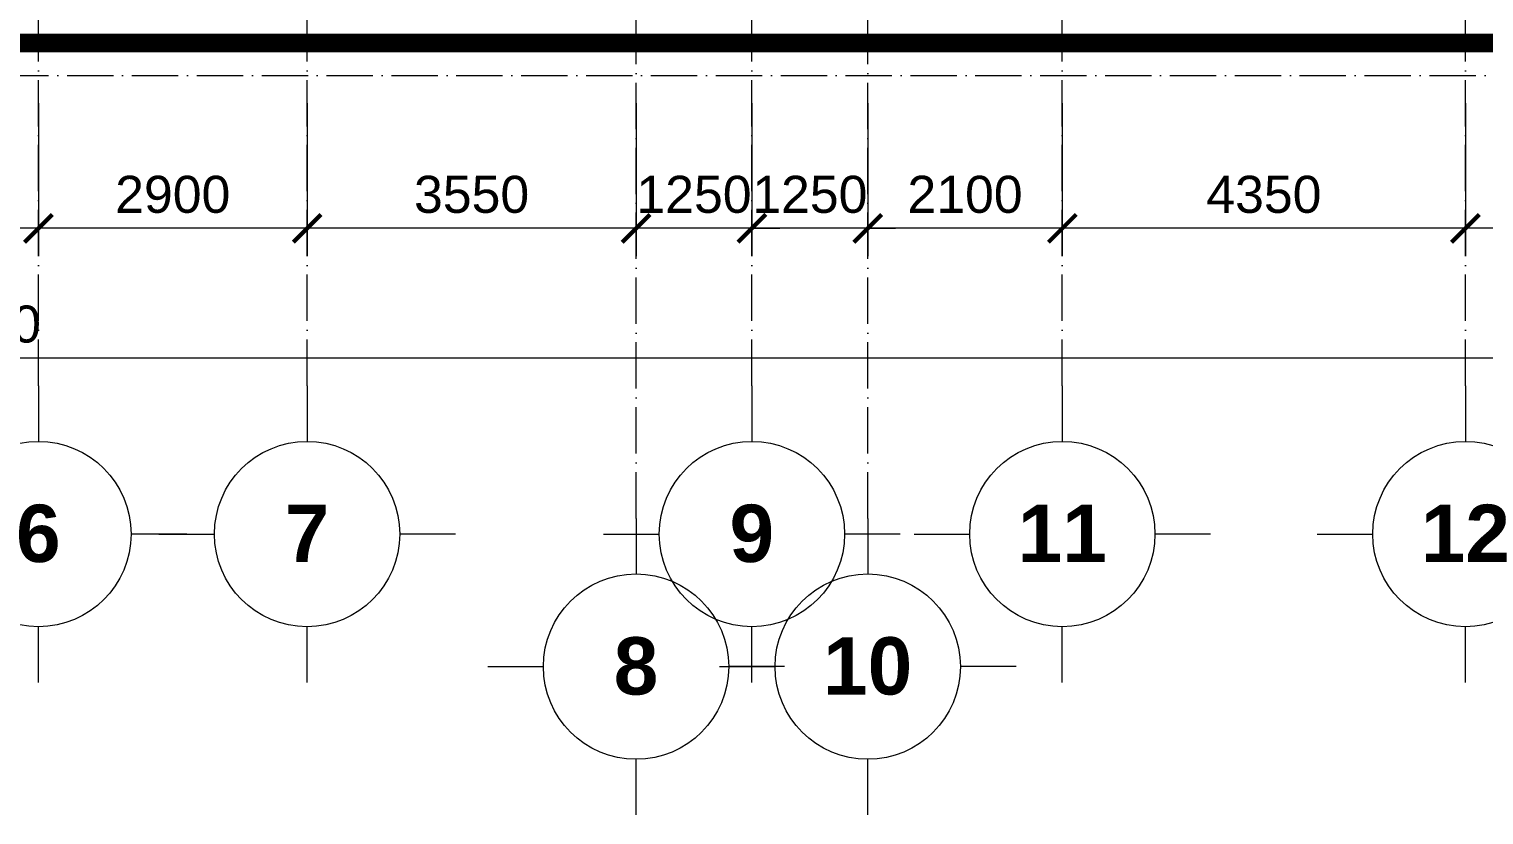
# Model space of a CAD drawing. Header units: millimetres. Extents: x -20608 to 106651, y -8981 to 93550.
# Drawn here: x 16901 to 32601, y -8981 to -500 of the extents above; entities that cross this region are included whole.
import ezdxf

# ---------------------------------------------------------------- set-up
doc = ezdxf.new("R2010")
doc.units = ezdxf.units.MM
doc.linetypes.add('Grid Line', pattern=[14, 10, -2, 0, -2])
for name, color, linetype, lineweight in [('DIM', 1, 'Continuous', 5), ('KH', 6, 'Continuous', 5), ('NET CAT', 3, 'Continuous', 5), ('TRUC', 225, 'Continuous', 5)]:
    doc.layers.add(name, color=color, linetype=linetype, lineweight=lineweight)
doc.styles.add('Arial_B', font='arialbd_1.ttf', dxfattribs={"height": 619.047619})
doc.styles.add('TA1', font='arial_1.ttf')
doc.dimstyles.new('D_200_KTx2', dxfattribs={"dimtxt": 400, "dimasz": 300, "dimexe": 300, "dimexo": 300, "dimgap": 160, "dimtad": 1, "dimdec": 0, "dimzin": 9, "dimtxsty": 'TA1', "dimblk": 'ARCHTICK', "dimcen": 1, "dimdle": 300, "dimclrd": 256, "dimclre": 256, "dimclrt": 7, "dimadec": 0, "dimazin": 0, "dimtfac": 1, "dimtdec": 0, "dimtix": 1, "dimtmove": 1, "dimatfit": 3, "dimldrblk": 'ARCHTICK', "dimfxl": 0, "dimtolj": 1, "dimtzin": 0, "dimlwd": -1, "dimlwe": -1, "dimarcsym": 0})

# ---------------------------------------------------------------- blocks, each defined once
blk = doc.blocks.new('Grid - FamilyAL-KH TRUC-1020318-MẶT ĐỨNG 1-14')
at = {"layer": 'KH'}
for p, q in [((-6349, -7200), (-6349, -7800)), ((-7949, -8800), (-7349, -8800)), ((-4749, -8800), (-5349, -8800)), ((-6349, -10400), (-6349, -9800))]:
    blk.add_line(p, q, dxfattribs=at)
blk.add_circle((-6349, -8800), 1000, dxfattribs=at)
blk = doc.blocks.new('_ARCHTICK')
at = {"color": 0, "linetype": 'ByBlock', "const_width": 0.15}
blk.add_lwpolyline([(-0.5, -0.5), (0.5, 0.5)], dxfattribs=at)
blk = doc.blocks.new('DIMBLOCK30-MẶT ĐỨNG 1-14')
at = {"layer": 'Defpoints', "color": 0, "transparency": 16777216}
for p in [(32401, -1000), (39631, -1000), (32401, -2650)]:
    blk.add_point(p, dxfattribs=at)
at = {"layer": 'DIM', "transparency": 16777216}
for p, q in [((32401, -1300), (32401, -2950)), ((39631, -1300), (39631, -2950)), ((39931, -2650), (32101, -2650))]:
    blk.add_line(p, q, dxfattribs=at)
at = {"layer": 'DIM', "transparency": 16777216, "xscale": 300, "yscale": 300, "zscale": 300, "rotation": 180}
blk.add_blockref('_ARCHTICK', (32401, -2650), dxfattribs=at)
at = {"layer": 'DIM', "transparency": 16777216, "xscale": 300, "yscale": 300, "zscale": 300}
blk.add_blockref('_ARCHTICK', (39631, -2650), dxfattribs=at)
at = {"layer": 'DIM', "color": 7, "transparency": 16777216, "insert": (36016, -2286), "char_height": 400, "attachment_point": 5, "style": 'TA1'}
blk.add_mtext('\\A1;7230', dxfattribs=at)
blk = doc.blocks.new('DIMBLOCK31-MẶT ĐỨNG 1-14')
at = {"layer": 'Defpoints', "color": 0, "transparency": 16777216}
for p in [(28051, -1000), (32401, -1000), (28051, -2650)]:
    blk.add_point(p, dxfattribs=at)
at = {"layer": 'DIM', "transparency": 16777216}
for p, q in [((28051, -1300), (28051, -2950)), ((32401, -1300), (32401, -2950)), ((32701, -2650), (27751, -2650))]:
    blk.add_line(p, q, dxfattribs=at)
at = {"layer": 'DIM', "transparency": 16777216, "xscale": 300, "yscale": 300, "zscale": 300, "rotation": 180}
blk.add_blockref('_ARCHTICK', (28051, -2650), dxfattribs=at)
at = {"layer": 'DIM', "transparency": 16777216, "xscale": 300, "yscale": 300, "zscale": 300}
blk.add_blockref('_ARCHTICK', (32401, -2650), dxfattribs=at)
at = {"layer": 'DIM', "color": 7, "transparency": 16777216, "insert": (30226, -2286), "char_height": 400, "attachment_point": 5, "style": 'TA1'}
blk.add_mtext('\\A1;4350', dxfattribs=at)
blk = doc.blocks.new('DIMBLOCK32-MẶT ĐỨNG 1-14')
at = {"layer": 'Defpoints', "color": 0, "transparency": 16777216}
for p in [(25951, -1000), (28051, -1000), (25951, -2650)]:
    blk.add_point(p, dxfattribs=at)
at = {"layer": 'DIM', "transparency": 16777216}
for p, q in [((25951, -1300), (25951, -2950)), ((28051, -1300), (28051, -2950)), ((28351, -2650), (25651, -2650))]:
    blk.add_line(p, q, dxfattribs=at)
at = {"layer": 'DIM', "transparency": 16777216, "xscale": 300, "yscale": 300, "zscale": 300, "rotation": 180}
blk.add_blockref('_ARCHTICK', (25951, -2650), dxfattribs=at)
at = {"layer": 'DIM', "transparency": 16777216, "xscale": 300, "yscale": 300, "zscale": 300}
blk.add_blockref('_ARCHTICK', (28051, -2650), dxfattribs=at)
at = {"layer": 'DIM', "color": 7, "transparency": 16777216, "insert": (27001, -2286), "char_height": 400, "attachment_point": 5, "style": 'TA1'}
blk.add_mtext('\\A1;2100', dxfattribs=at)
blk = doc.blocks.new('DIMBLOCK33-MẶT ĐỨNG 1-14')
at = {"layer": 'Defpoints', "color": 0, "transparency": 16777216}
for p in [(24701, -1000), (25951, -1000), (24701, -2650)]:
    blk.add_point(p, dxfattribs=at)
at = {"layer": 'DIM', "transparency": 16777216}
for p, q in [((24701, -1300), (24701, -2950)), ((25951, -1300), (25951, -2950)), ((24701, -2650), (24401, -2650)), ((25951, -2650), (24701, -2650)), ((25951, -2650), (26251, -2650))]:
    blk.add_line(p, q, dxfattribs=at)
at = {"layer": 'DIM', "transparency": 16777216, "xscale": 300, "yscale": 300, "zscale": 300}
blk.add_blockref('_ARCHTICK', (24701, -2650), dxfattribs=at)
at = {"layer": 'DIM', "transparency": 16777216, "xscale": 300, "yscale": 300, "zscale": 300, "rotation": 180}
blk.add_blockref('_ARCHTICK', (25951, -2650), dxfattribs=at)
at = {"layer": 'DIM', "color": 7, "transparency": 16777216, "insert": (25326, -2286), "char_height": 400, "attachment_point": 5, "style": 'TA1'}
blk.add_mtext('\\A1;1250', dxfattribs=at)
blk = doc.blocks.new('DIMBLOCK34-MẶT ĐỨNG 1-14')
at = {"layer": 'Defpoints', "color": 0, "transparency": 16777216}
for p in [(23451, -1000), (24701, -1000), (23451, -2650)]:
    blk.add_point(p, dxfattribs=at)
at = {"layer": 'DIM', "transparency": 16777216}
for p, q in [((23451, -1300), (23451, -2950)), ((24701, -1300), (24701, -2950)), ((23451, -2650), (23151, -2650)), ((24701, -2650), (23451, -2650)), ((24701, -2650), (25001, -2650))]:
    blk.add_line(p, q, dxfattribs=at)
at = {"layer": 'DIM', "transparency": 16777216, "xscale": 300, "yscale": 300, "zscale": 300}
blk.add_blockref('_ARCHTICK', (23451, -2650), dxfattribs=at)
at = {"layer": 'DIM', "transparency": 16777216, "xscale": 300, "yscale": 300, "zscale": 300, "rotation": 180}
blk.add_blockref('_ARCHTICK', (24701, -2650), dxfattribs=at)
at = {"layer": 'DIM', "color": 7, "transparency": 16777216, "insert": (24076, -2286), "char_height": 400, "attachment_point": 5, "style": 'TA1'}
blk.add_mtext('\\A1;1250', dxfattribs=at)
blk = doc.blocks.new('DIMBLOCK35-MẶT ĐỨNG 1-14')
at = {"layer": 'Defpoints', "color": 0, "transparency": 16777216}
for p in [(19901, -1000), (23451, -1000), (19901, -2650)]:
    blk.add_point(p, dxfattribs=at)
at = {"layer": 'DIM', "transparency": 16777216}
for p, q in [((19901, -1300), (19901, -2950)), ((23451, -1300), (23451, -2950)), ((23751, -2650), (19601, -2650))]:
    blk.add_line(p, q, dxfattribs=at)
at = {"layer": 'DIM', "transparency": 16777216, "xscale": 300, "yscale": 300, "zscale": 300, "rotation": 180}
blk.add_blockref('_ARCHTICK', (19901, -2650), dxfattribs=at)
at = {"layer": 'DIM', "transparency": 16777216, "xscale": 300, "yscale": 300, "zscale": 300}
blk.add_blockref('_ARCHTICK', (23451, -2650), dxfattribs=at)
at = {"layer": 'DIM', "color": 7, "transparency": 16777216, "insert": (21676, -2286), "char_height": 400, "attachment_point": 5, "style": 'TA1'}
blk.add_mtext('\\A1;3550', dxfattribs=at)
blk = doc.blocks.new('DIMBLOCK36-MẶT ĐỨNG 1-14')
at = {"layer": 'Defpoints', "color": 0, "transparency": 16777216}
for p in [(17001, -1000), (19901, -1000), (17001, -2650)]:
    blk.add_point(p, dxfattribs=at)
at = {"layer": 'DIM', "transparency": 16777216}
for p, q in [((17001, -1300), (17001, -2950)), ((19901, -1300), (19901, -2950)), ((20201, -2650), (16701, -2650))]:
    blk.add_line(p, q, dxfattribs=at)
at = {"layer": 'DIM', "transparency": 16777216, "xscale": 300, "yscale": 300, "zscale": 300, "rotation": 180}
blk.add_blockref('_ARCHTICK', (17001, -2650), dxfattribs=at)
at = {"layer": 'DIM', "transparency": 16777216, "xscale": 300, "yscale": 300, "zscale": 300}
blk.add_blockref('_ARCHTICK', (19901, -2650), dxfattribs=at)
at = {"layer": 'DIM', "color": 7, "transparency": 16777216, "insert": (18451, -2286), "char_height": 400, "attachment_point": 5, "style": 'TA1'}
blk.add_mtext('\\A1;2900', dxfattribs=at)
blk = doc.blocks.new('DIMBLOCK37-MẶT ĐỨNG 1-14')
at = {"layer": 'Defpoints', "color": 0, "transparency": 16777216}
for p in [(10451, -1000), (17001, -1000), (10451, -2650)]:
    blk.add_point(p, dxfattribs=at)
at = {"layer": 'DIM', "transparency": 16777216}
for p, q in [((10451, -1300), (10451, -2950)), ((17001, -1300), (17001, -2950)), ((17301, -2650), (10151, -2650))]:
    blk.add_line(p, q, dxfattribs=at)
at = {"layer": 'DIM', "transparency": 16777216, "xscale": 300, "yscale": 300, "zscale": 300, "rotation": 180}
blk.add_blockref('_ARCHTICK', (10451, -2650), dxfattribs=at)
at = {"layer": 'DIM', "transparency": 16777216, "xscale": 300, "yscale": 300, "zscale": 300}
blk.add_blockref('_ARCHTICK', (17001, -2650), dxfattribs=at)
at = {"layer": 'DIM', "color": 7, "transparency": 16777216, "insert": (13726, -2286), "char_height": 400, "attachment_point": 5, "style": 'TA1'}
blk.add_mtext('\\A1;6550', dxfattribs=at)
blk = doc.blocks.new('DIMBLOCK44-MẶT ĐỨNG 1-14')
at = {"layer": 'Defpoints', "color": 0, "transparency": 16777216}
for p in [(-8499, -1000), (41001, -1000), (-8499, -4050)]:
    blk.add_point(p, dxfattribs=at)
at = {"layer": 'DIM', "transparency": 16777216}
for p, q in [((-8499, -1300), (-8499, -4350)), ((41001, -1300), (41001, -4350)), ((41301, -4050), (-8799, -4050))]:
    blk.add_line(p, q, dxfattribs=at)
at = {"layer": 'DIM', "transparency": 16777216, "xscale": 300, "yscale": 300, "zscale": 300, "rotation": 180}
blk.add_blockref('_ARCHTICK', (-8499, -4050), dxfattribs=at)
at = {"layer": 'DIM', "transparency": 16777216, "xscale": 300, "yscale": 300, "zscale": 300}
blk.add_blockref('_ARCHTICK', (41001, -4050), dxfattribs=at)
at = {"layer": 'DIM', "color": 7, "transparency": 16777216, "insert": (16251, -3686), "char_height": 400, "attachment_point": 5, "style": 'TA1'}
blk.add_mtext('\\A1;49500', dxfattribs=at)

msp = doc.modelspace()

# ---------------------------------------------------------------- linework, layer by layer
at = {"layer": 'NET CAT', "const_width": 200}
msp.add_lwpolyline([(-20508.1, -650), (99538, -650)], dxfattribs=at)
at = {"layer": 'TRUC', "linetype": 'Grid Line', "ltscale": 50}
for p, q in [((17000.5, -4350), (17000.5, 91838.4)), ((19900.5, -4350), (19900.5, 91838.4)), ((23450.5, -5780.6), (23450.5, 91838.4)), ((24700.5, -4350), (24700.5, 91838.4)), ((25950.5, -5780.6), (25950.5, 91838.4)), ((28050.5, -4350), (28050.5, 91838.4)), ((32400.5, -4350), (32400.5, 91838.4)), ((-18394.8, -1000), (106650.8, -1000))]:
    msp.add_line(p, q, dxfattribs=at)

# ---------------------------------------------------------------- block references
at = {"layer": 'KH'}
for p in [(23350, 2850), (26250, 2850), (31050, 2850), (34400, 2850), (38750, 2850), (29800, 1419.4), (32300, 1419.4)]:
    msp.add_blockref('Grid - FamilyAL-KH TRUC-1020318-MẶT ĐỨNG 1-14', p, dxfattribs=at)

# ---------------------------------------------------------------- texts
at = {"layer": 'KH', "attachment_point": 2, "line_spacing_factor": 0.941778, "style": 'Arial_B'}
for s, insert, char_height, width in [('\\fArial|b1|i0|c0|p34|;6', (17000.3, -5632.5), 619.048, 558.244), ('\\fArial|b1|i0|c0|p34|;7', (19900.3, -5632.5), 619.048, 558.244), ('\\fArial|b1|i0|c0|p34|;9', (24700.3, -5632.5), 619.048, 558.244), ('11', (28050.3, -5632.5), 619.05, 1116.488), ('12', (32400.3, -5632.5), 619.05, 1116.488), ('\\fArial|b1|i0|c0|p34|;8', (23450.3, -7063.1), 619.048, 558.244), ('10', (25950.3, -7063.1), 619.05, 1116.488)]:
    msp.add_mtext(s, dxfattribs=dict(at, insert=insert, char_height=char_height, width=width))

# ---------------------------------------------------------------- dimensions: what is measured, and where the dimension line sits
at = {"layer": 'DIM'}
for base, p1, p2, picture, middle in [((-8499.5, -4050), (41000.5, -1000), (-8499.5, -1000), 'DIMBLOCK44-MẶT ĐỨNG 1-14', (16250.5, -3685.8)), ((10450.5, -2650), (17000.5, -1000), (10450.5, -1000), 'DIMBLOCK37-MẶT ĐỨNG 1-14', (13725.5, -2285.8)), ((17000.5, -2650), (19900.5, -1000), (17000.5, -1000), 'DIMBLOCK36-MẶT ĐỨNG 1-14', (18450.5, -2285.8)), ((19900.5, -2650), (23450.5, -1000), (19900.5, -1000), 'DIMBLOCK35-MẶT ĐỨNG 1-14', (21675.5, -2285.6)), ((23450.5, -2650), (24700.5, -1000), (23450.5, -1000), 'DIMBLOCK34-MẶT ĐỨNG 1-14', (24075.5, -2285.8)), ((24700.5, -2650), (25950.5, -1000), (24700.5, -1000), 'DIMBLOCK33-MẶT ĐỨNG 1-14', (25325.5, -2285.8)), ((25950.5, -2650), (28050.5, -1000), (25950.5, -1000), 'DIMBLOCK32-MẶT ĐỨNG 1-14', (27000.5, -2285.8)), ((28050.5, -2650), (32400.5, -1000), (28050.5, -1000), 'DIMBLOCK31-MẶT ĐỨNG 1-14', (30225.5, -2285.6)), ((32400.5, -2650), (39630.5, -1000), (32400.5, -1000), 'DIMBLOCK30-MẶT ĐỨNG 1-14', (36015.5, -2285.6))]:
    dim = msp.add_linear_dim(base=base, p1=p1, p2=p2, dimstyle='D_200_KTx2', dxfattribs=at)
    dim.commit()
    dim.dimension.update_dxf_attribs({"geometry": picture, "text_midpoint": middle})

doc.saveas('drawing.dxf')
